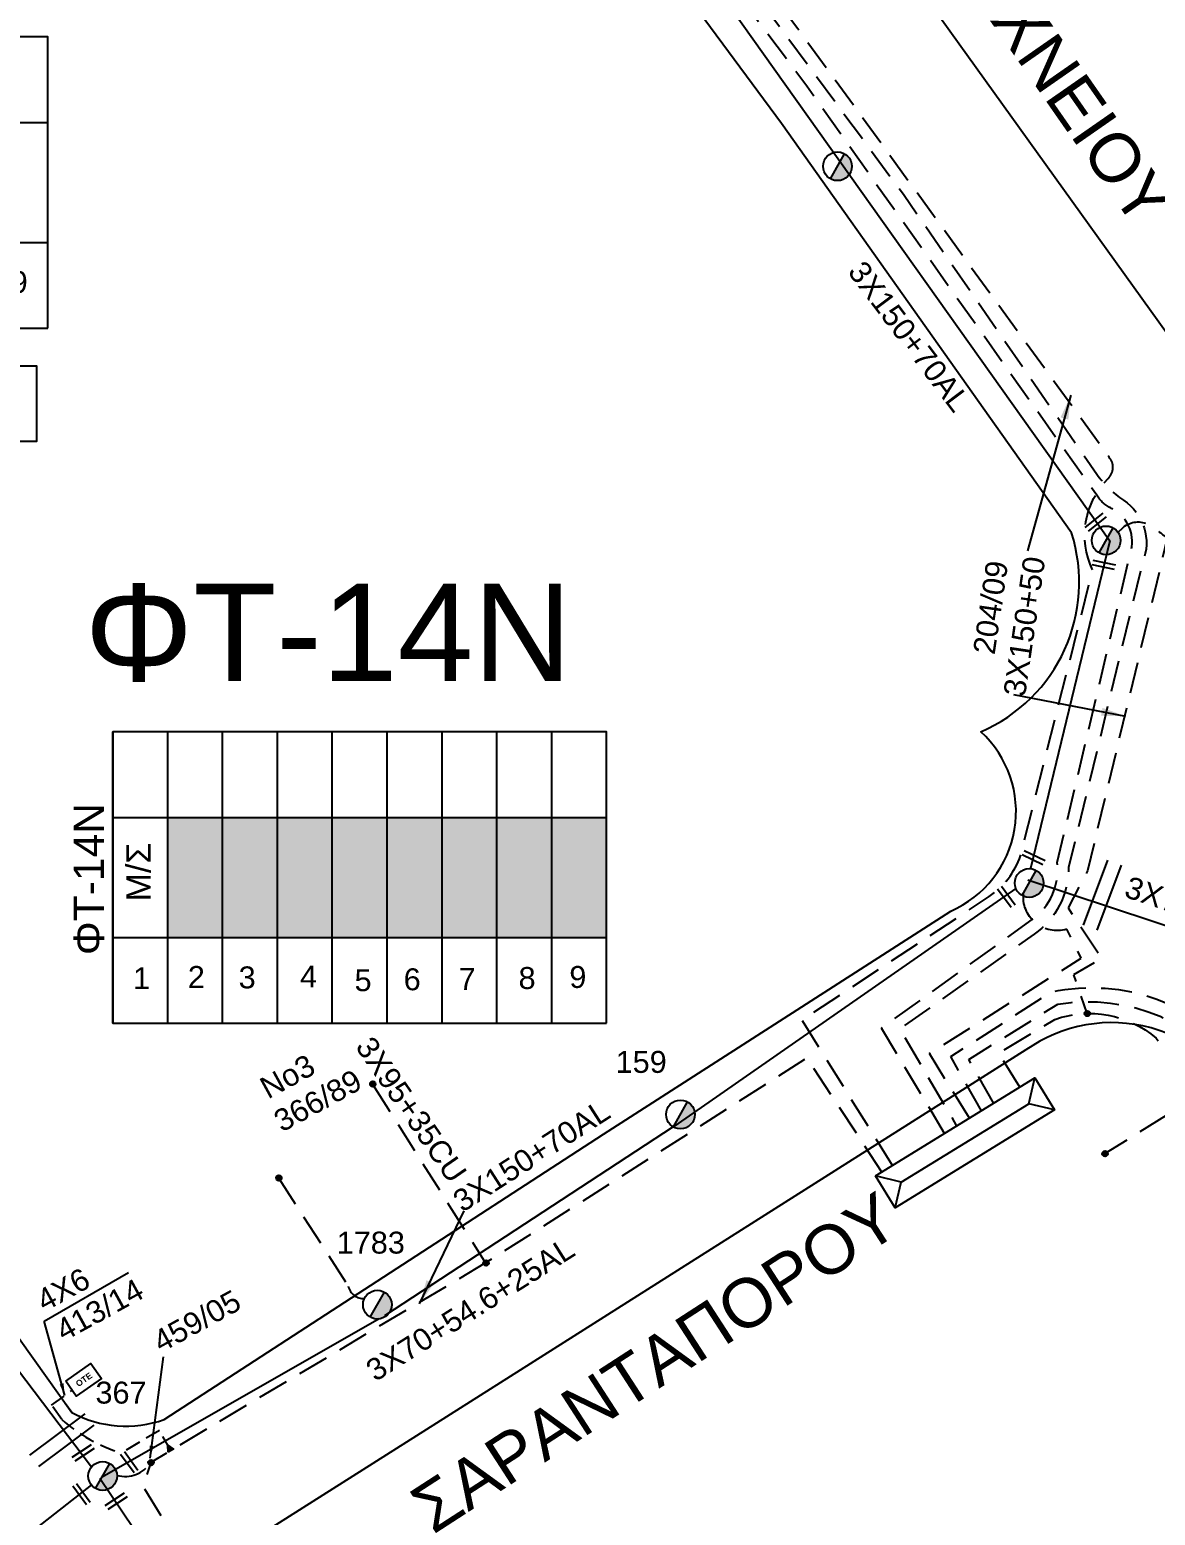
# Model space of a CAD drawing. Header units: millimetres. Extents: x 938 to 3112, y 793 to 1825.
# Drawn here: x 2469.4 to 2561.8, y 1006.4 to 1128.3 of the extents above; entities that cross this region are included whole.
import ezdxf
from ezdxf.enums import TextEntityAlignment as Align

# ---------------------------------------------------------------- set-up
doc = ezdxf.new("R2010")
doc.units = ezdxf.units.MM
doc.linetypes.add('DASHED', pattern=[19.05, 12.7, -6.35])
for name, color, linetype in [('Pillar OTE', 7, 'Continuous'), ('Ασφαλειοκιβώτια Χ.Τ 9 αναχωρήσεων', 7, 'Continuous'), ('Γέφυρες Εναερίου Δικτύου', 7, 'Continuous'), ('Επιγραφές - Σχήματα', 7, 'Continuous'), ('Καλώδια ΧΤ   3x150+50AL', 7, 'DASHED'), ('Καλώδια ΧΤ   3x150+70AL', 7, 'DASHED'), ('Καλώδια ΧΤ   3x150AL+50CU', 7, 'DASHED'), ('Καλώδια ΧΤ   3x95+35CU', 7, 'DASHED'), ('Μηχανική τομή', 7, 'Continuous'), ('Στύλος ΦΜ', 7, 'Continuous'), ('Στύλος ΦΜ @ 1', 7, 'Continuous'), ('Συνδέσεις', 7, 'Continuous'), ('Συνεστραμμένα ΧΤ   3x70+54.6+25AL', 7, 'SYN_LINE'), ('Τομή', 7, 'Continuous'), ('Υποσταθμός πόλεως', 7, 'Continuous'), ('Υπόβαθρο ΔΕΗ', 7, 'Continuous'), ('Υπόγεια καλώδια Παροχών ΧΤ   4x6', 7, 'DASHED')]:
    doc.layers.add(name, color=color, linetype=linetype)
doc.styles.get("Standard").update_dxf_attribs({"font": 'arial.ttf'})
doc.linetypes.add('SYN_LINE', pattern='A,0.5,-0.0001,["/\\/\\/\\/",Standard,S=0.1,R=0,X=0,Y=-0.05],-0.25', length=0.7501)
doc.dimstyles.new('ISO-25', dxfattribs={"dimtxt": 2.5, "dimasz": 2.5, "dimexe": 1.25, "dimexo": 0.625, "dimtad": 1, "dimtxsty": 'Standard', "dimcen": 2.5, "dimaunit": 2, "dimazin": 0, "dimtfac": 1, "dimtmove": 0, "dimatfit": 3, "dimfxl": 1, "dimarcsym": 0})

# ---------------------------------------------------------------- blocks, each defined once
blk = doc.blocks.new('ΑΣΦΑΛΕΙΟΚΙΒΩΤΙΟ ΥΠΟΣΤΑΘΜΟΥ 9 ΑΝΑΧΩΡΗΣΕΩΝ')
at = {"layer": 'Ασφαλειοκιβώτια Χ.Τ 9 αναχωρήσεων', "ltscale": 40}
for p, q in [((-23.8, 40.36), (24.02, 40.36)), ((-9.72, 40.36), (-9.72, -40.64)), ((9.94, 40.36), (9.94, -40.64)), ((-23.8, 31.36), (24.02, 31.36)), ((-23.8, 22.36), (24.02, 22.36)), ((-23.8, 13.36), (24.02, 13.36)), ((-23.8, 4.36), (24.02, 4.36)), ((-23.8, -4.64), (24.02, -4.64)), ((-23.8, -13.64), (24.02, -13.64)), ((-23.8, -22.64), (24.02, -22.64)), ((-23.8, -31.64), (24.02, -31.64))]:
    blk.add_line(p, q, dxfattribs=at)
at = {"layer": 'Ασφαλειοκιβώτια Χ.Τ 9 αναχωρήσεων'}
blk.add_lwpolyline([(-23.8, -40.64), (24.02, -40.64), (24.02, 40.36), (-23.8, 40.36)], close=True, dxfattribs=at)
for s, p in [('1', (-18.22, 37.06)), ('2', (-18.02, 28.07)), ('3', (-18.09, 19.73)), ('4', (-17.94, 9.66)), ('5', (-18.55, 0.71)), ('6', (-18.4, -7.35)), ('7', (-18.34, -16.37)), ('8', (-18.19, -26.2)), ('9', (-18.02, -34.53))]:
    blk.add_text(s, height=3.6, rotation=270, dxfattribs=at).set_placement(p)
at = {"layer": 'Ασφαλειοκιβώτια Χ.Τ 9 αναχωρήσεων', "ltscale": 40}
for tag, height, p in [('ΟΝΟΜΑ', 5, (-0.16, 44.31)), ('ΚΕΙΜΕΝΟ 1', 2, (17.06, 35.59)), ('ΚΕΙΜΕΝΟ 2', 2, (17.06, 26.88)), ('ΚΕΙΜΕΝΟ 3', 2, (17.06, 17.69)), ('ΚΕΙΜΕΝΟ 4', 2, (17.06, 8.71)), ('ΚΕΙΜΕΝΟ 5', 2, (17.06, -0.13)), ('ΚΕΙΜΕΝΟ 6', 2, (17.06, -9.05)), ('ΚΕΙΜΕΝΟ 7', 2, (17.06, -18.13)), ('ΚΕΙΜΕΝΟ 8', 2, (17.06, -26.85)), ('ΚΕΙΜΕΝΟ 9', 2, (17.06, -35.99)), ('ΣΧ', 2, (-0.1, -42.64))]:
    blk.add_attdef(tag, text='', height=height, dxfattribs=at).set_placement(p, align=Align.MIDDLE_CENTER)
blk = doc.blocks.new('ΥΠΑΡΧΩΝ ΤΣΙΜΕΝΤΕΝΙΟΣ ΣΤΥΛΟΣ')
at = {"layer": 'Στύλος ΦΜ'}
blk.add_hatch(color=256, dxfattribs=at).paths.add_polyline_path([(-1.29, -2.28, 0.574793), (2.62, 0, 0.268822), (1.3, 2.27)])
blk.add_line((-1.29, -2.28), (1.3, 2.27), dxfattribs=at)
blk.add_circle((0, 0), 2.62, dxfattribs=at)
at = {"layer": 'Στύλος ΦΜ', "flags": 4}
for tag, p in [('ΑΡΙΘΜΟΣ', (-4.68, 8.05)), ('ΤΥΠΟΣ', (-4.91, 3.03))]:
    blk.add_attdef(tag, p, '', height=4, dxfattribs=at)
blk = doc.blocks.new('ΤΟΜΗ')
at = {"layer": 'Τομή', "ltscale": 40}
for p, q in [((-5.68, 0), (5.68, 0)), ((5.68, -2.33), (-5.68, -2.33))]:
    blk.add_line(p, q, dxfattribs=at)
blk = doc.blocks.new('ΜΗΧΑΝΙΚΗ ΤΟΜΗ')
at = {"layer": 'Μηχανική τομή', "ltscale": 40}
for p, q in [((-1.89, 0.78), (1.89, 0.78)), ((1.89, 0), (-1.89, 0))]:
    blk.add_line(p, q, dxfattribs=at)
blk = doc.blocks.new('_ΣΥΝΔΕΣΗ')
at = {"layer": 'Συνδέσεις', "linetype": 'SYN_LINE', "ltscale": 40}
blk.add_hatch(color=256, dxfattribs=at).paths.add_polyline_path([(0.5, -0.01, 1), (-0.5, -0.01, 1)])
at = {"layer": 'Συνδέσεις'}
blk.add_circle((0, -0.01), 0.5, dxfattribs=at)
blk = doc.blocks.new('PILLAR ΟΤΕ')
at = {"layer": 'Pillar OTE', "ltscale": 40}
blk.add_lwpolyline([(-3.31, 2.02), (3.39, 2.02), (3.39, -1.99), (-3.31, -1.99)], close=True, dxfattribs=at)
at = {"layer": 'Pillar OTE', "insert": (-1.81, 0.71), "char_height": 1.3575, "width": 109.961, "attachment_point": 1}
blk.add_mtext('{\\fArial|b1|i0|c161|p34;OTE}', dxfattribs=at)

msp = doc.modelspace()

# ---------------------------------------------------------------- hatches: boundary and pattern name
at = {"layer": 'Pillar OTE', "ltscale": 40}
h = msp.add_hatch(color=256, dxfattribs=at)
h.dxf.hatch_style = 1
h.paths.add_polyline_path([(2481.21, 1011.84), (2480.75, 1012.17), (2480.79, 1011.6)])
at = {"layer": 'Ασφαλειοκιβώτια Χ.Τ 9 αναχωρήσεων'}
for color, points in [(85, [(2480.75, 1053.85), (2485.25, 1053.85), (2485.25, 1063.67), (2480.75, 1063.67)]), (173, [(2485.25, 1063.67), (2485.25, 1053.85), (2489.75, 1053.85), (2489.75, 1063.67)]), (1, [(2489.75, 1063.67), (2489.75, 1053.85), (2494.25, 1053.85), (2494.25, 1063.67)]), (30, [(2494.25, 1063.67), (2494.25, 1053.85), (2498.75, 1053.85), (2498.75, 1063.67)]), (5, [(2498.75, 1063.67), (2498.75, 1053.85), (2503.25, 1053.85), (2503.25, 1063.67)]), (27, [(2503.25, 1063.67), (2503.25, 1053.85), (2507.75, 1053.85), (2507.75, 1063.67)]), (6, [(2507.75, 1063.67), (2507.75, 1053.85), (2512.25, 1053.85), (2512.25, 1063.67)]), (151, [(2512.25, 1063.67), (2512.25, 1053.85), (2516.75, 1053.85), (2516.75, 1063.67)])]:
    msp.add_hatch(color=color, dxfattribs=at).paths.add_polyline_path(points)
at = {"layer": 'Ασφαλειοκιβώτια Χ.Τ 9 αναχωρήσεων', "lineweight": 30}
msp.add_hatch(color=85, dxfattribs=at).paths.add_polyline_path([(2480.75, 1063.67), (2480.75, 1053.85), (2485.25, 1053.85), (2485.25, 1063.67)])

# ---------------------------------------------------------------- linework, layer by layer
at = {"layer": 'Pillar OTE', "ltscale": 40}
msp.add_lwpolyline([(2480.79, 1011.6), (2480.75, 1012.17), (2481.21, 1011.84), (2480.79, 1011.6)], dxfattribs=at)
at = {"layer": 'Γέφυρες Εναερίου Δικτύου', "color": 1, "linetype": 'DASHED', "ltscale": 0.2, "flags": 128}
for points in [[(2558.7, 1087.08), (2559.14, 1087.48, -0.330058), (2561.25, 1087.68, -0.040748), (2562.75, 1086.59), (2556.2, 1059.29), (2554.61, 1056.27), (2557.37, 1052.13), (2555.06, 1050.76), (2556.16, 1047.6)], [(2550.66, 1041.55), (2548.93, 1044.35), (2553.53, 1047.11, -0.266678), (2561.84, 1045.58), (2565.46, 1040.93), (2557.61, 1036.09)]]:
    msp.add_lwpolyline(points, format="xyb", dxfattribs=at)
at = {"layer": 'Γέφυρες Εναερίου Δικτύου', "color": 30, "linetype": 'DASHED', "ltscale": 0.2, "flags": 128}
msp.add_lwpolyline([(2546.51, 1039), (2543.24, 1044.31), (2555.69, 1052.14), (2554.5, 1054.51, -0.540274), (2550.96, 1057.49, -0.540274)], format="xyb", dxfattribs=at)
msp.add_lwpolyline([(2489.84, 1034.11), (2495.55, 1025.21)], dxfattribs=at)
at = {"layer": 'Γέφυρες Εναερίου Δικτύου', "color": 30, "linetype": 'DASHED', "ltscale": 0.2}
msp.add_arc((2496.83, 1025.51), 1.31, 193.2621, 272.5287, dxfattribs=at)
at = {"layer": 'Επιγραφές - Σχήματα', "color": 190}
msp.add_lwpolyline([(2434.5, 1094.55), (2470.01, 1094.55), (2470.01, 1100.72), (2434.5, 1100.72)], close=True, dxfattribs=at)
at = {"layer": 'Καλώδια ΧΤ   3x150+50AL', "color": 7, "linetype": 'DASHED', "ltscale": 0.2}
msp.add_lwpolyline([(2472.87, 1014.86), (2472.29, 1015.67)], dxfattribs=at)
at = {"layer": 'Καλώδια ΧΤ   3x150+70AL', "color": 151, "linetype": 'DASHED', "ltscale": 0.2, "flags": 128}
msp.add_lwpolyline([(2482.77, 1174.44), (2477.88, 1171.96), (2480.93, 1165.78), (2491.65, 1170.98, -0.433916), (2493.34, 1174.49, -0.632185), (2499, 1171.1, 0.193184), (2499.3, 1170.07), (2522.21, 1140.42), (2541.1, 1114.83), (2556.97, 1091.86, 0.096468), (2559.15, 1089.72, -0.358283), (2560.73, 1084.64), (2554.65, 1059.58, -0.249108), (2551.82, 1054.1), (2540.82, 1046.33), (2545.47, 1038.36)], format="xyb", dxfattribs=at)
at = {"layer": 'Καλώδια ΧΤ   3x150+70AL', "color": 5, "linetype": 'DASHED', "ltscale": 0.2, "flags": 128}
msp.add_lwpolyline([(2540.21, 1035.12), (2532.78, 1047.06), (2548.14, 1057.19, 0.159768), (2550.71, 1060.53), (2556.63, 1083.99, -0.318065), (2557.91, 1091.51, 0.396286), (2557.97, 1093.25), (2532.45, 1128.39), (2500.89, 1170.6, 0.876078), (2496.55, 1172.11)], format="xyb", dxfattribs=at)
at = {"layer": 'Καλώδια ΧΤ   3x150+70AL', "color": 6, "linetype": 'DASHED', "ltscale": 0.2, "flags": 128}
msp.add_lwpolyline([(2544.48, 1037.74), (2539.31, 1046.39), (2551.66, 1055.3, 0.271883), (2553.72, 1059.98), (2559.79, 1085.64, 0.351321), (2558.17, 1089.04, -0.14263), (2556.96, 1090.13), (2533.18, 1123.69), (2520.37, 1140.79), (2497.77, 1170.85)], format="xyb", dxfattribs=at)
at = {"layer": 'Καλώδια ΧΤ   3x150+70AL', "color": 173, "linetype": 'DASHED', "ltscale": 0.2, "flags": 128}
msp.add_lwpolyline([(2548.51, 1040.22), (2546.46, 1043.81), (2553.78, 1048.37, -0.284862), (2568.76, 1042.09), (2569.71, 1040.68), (2599.36, 1056.44), (2610.99, 1062.54, -0.699628), (2609.73, 1065.85), (2607.42, 1069.87), (2616.28, 1075.51)], format="xyb", dxfattribs=at)
at = {"layer": 'Καλώδια ΧΤ   3x150+70AL', "color": 85, "linetype": 'DASHED', "ltscale": 0.2, "flags": 128}
msp.add_lwpolyline([(2547.51, 1039.61), (2544.98, 1044.06), (2553.25, 1049.37, -0.285178), (2568.94, 1043.69), (2570.24, 1041.93), (2582, 1048.42)], format="xyb", dxfattribs=at)
at = {"layer": 'Καλώδια ΧΤ   3x150AL+50CU', "color": 27, "linetype": 'DASHED', "ltscale": 0.2, "flags": 128}
msp.add_lwpolyline([(2506.83, 1027.12), (2479.35, 1010.75), (2478.73, 1008.78), (2484.33, 999.59), (2482.73, 997.16), (2481.38, 996.13), (2483.99, 992.68), (2482.68, 992.29), (2481.25, 994.18), (2475.06, 990.66), (2471.8, 994.11), (2470.94, 993.57), (2441.05, 1033.8)], dxfattribs=at)
at = {"layer": 'Καλώδια ΧΤ   3x150AL+50CU', "color": 27, "linetype": 'DASHED', "ltscale": 0.2}
msp.add_arc((2477.23, 1012.15), 2.55, 255.5813, 326.5119, dxfattribs=at)
at = {"layer": 'Καλώδια ΧΤ   3x95+35CU', "color": 27, "linetype": 'DASHED', "ltscale": 0.2, "flags": 128}
msp.add_lwpolyline([(2539.34, 1034.58), (2533.18, 1043.94), (2506.83, 1027.12), (2497.44, 1041.99)], dxfattribs=at)
at = {"layer": 'Συνεστραμμένα ΧΤ   3x70+54.6+25AL', "color": 1, "linetype": 'SYN_LINE', "ltscale": 20, "flags": 128}
msp.add_lwpolyline([(2495.25, 1171.62), (2526.99, 1130.03), (2558.03, 1086.38), (2558.03, 1086.38)], dxfattribs=at)
at = {"layer": 'Συνεστραμμένα ΧΤ   3x70+54.6+25AL', "color": 30, "linetype": 'SYN_LINE', "ltscale": 20, "flags": 128}
for points in [[(2558.03, 1086.38), (2551.54, 1059.48)], [(2550.33, 1057.86), (2523.26, 1038.99), (2522.26, 1038.33)], [(2522.21, 1038.3), (2498.52, 1022.77)], [(2498.09, 1022.53), (2475.36, 1009.54)], [(2474.5, 1008.9), (2446.67, 987.1)], [(2489.05, 988.84), (2475.19, 1009.44)]]:
    msp.add_lwpolyline(points, dxfattribs=at)
at = {"layer": 'Συνεστραμμένα ΧΤ   3x70+54.6+25AL', "color": 85, "linetype": 'SYN_LINE', "ltscale": 20, "flags": 128}
for points in [[(2474.49, 1010.36), (2447.71, 1045.71), (2432.34, 1067.91)], [(2551.32, 1058.55), (2582, 1048.42)]]:
    msp.add_lwpolyline(points, dxfattribs=at)
at = {"layer": 'Συνεστραμμένα ΧΤ   3x70+54.6+25AL', "color": 30, "linetype": 'SYN_LINE', "ltscale": 20, "flags": 128}
msp.add_lwpolyline([(2551.32, 1058.55), (2551.32, 1058.55)], close=True, dxfattribs=at)
at = {"layer": 'Υποσταθμός πόλεως', "linetype": 'Continuous', "ltscale": 40}
msp.add_lwpolyline([(2538.82, 1034.26), (2551.88, 1042.3), (2553.49, 1039.68), (2540.43, 1031.65)], close=True, dxfattribs=at)
for points in [[(2551.38, 1040.19), (2551.88, 1042.3)], [(2540.93, 1033.76), (2551.38, 1040.19)], [(2553.49, 1039.68), (2551.38, 1040.19)], [(2540.93, 1033.76), (2538.82, 1034.26)], [(2540.43, 1031.65), (2540.93, 1033.76)]]:
    msp.add_lwpolyline(points, dxfattribs=at)
at = {"layer": 'Υπόβαθρο ΔΕΗ', "flags": 128}
for points in [[(2514.47, 1184.13), (2512.49, 1172.36), (2543.52, 1130.18), (2572.09, 1090.39), (2576.74, 1092.85), (2585.12, 1130), (2597.31, 1183.91), (2600.61, 1198.5), (2596.85, 1201.95), (2553.42, 1192.39), (2514.47, 1184.13)], [(2514.47, 1184.13), (2512.49, 1172.36), (2543.52, 1130.18), (2572.09, 1090.39), (2576.74, 1092.85), (2585.12, 1130), (2597.31, 1183.91), (2600.61, 1198.5), (2596.85, 1201.95), (2553.42, 1192.39), (2514.47, 1184.13)], [(2470.6, 1022.35), (2477.54, 1026.33)]]:
    msp.add_lwpolyline(points, dxfattribs=at)
for points in [[(2398.3, 1124.67), (2419.51, 1090.01), (2424.49, 1081.25), (2444.8, 1053.67), (2459.02, 1034.29), (2472.87, 1014.86, 0.213736), (2480.45, 1014.27), (2516.5, 1037.7), (2544.98, 1056, 0.544418), (2547.45, 1070.71, 0.385819), (2554.89, 1087.04), (2531.09, 1120.62), (2506.42, 1154.07), (2494.8, 1170.01), (2459.91, 1153.33), (2426.16, 1137.74), (2398.3, 1124.67)], [(2398.3, 1124.67), (2419.51, 1090.01), (2424.49, 1081.25), (2444.8, 1053.67), (2459.02, 1034.29), (2472.87, 1014.86, 0.213736), (2480.45, 1014.27), (2516.5, 1037.7), (2544.98, 1056, 0.544418), (2547.45, 1070.71, 0.385819), (2554.89, 1087.04), (2531.09, 1120.62), (2506.42, 1154.07), (2494.8, 1170.01), (2459.91, 1153.33), (2426.16, 1137.74), (2398.3, 1124.67)], [(2551.14, 1044.6), (2488.24, 1004.75, 0.391239), (2486.53, 995.14), (2519.14, 951.19), (2593.73, 1001.26), (2621.01, 1018.54, 0.510923), (2622.86, 1023.27), (2603.75, 1053.42, 0.250103), (2595.45, 1053.57, -0.011728), (2569.32, 1039.59, 0.474115), (2551.14, 1044.6, 4.058174)], [(2551.14, 1044.6), (2488.24, 1004.75, 0.391239), (2486.53, 995.14), (2519.14, 951.19), (2593.73, 1001.26), (2621.01, 1018.54, 0.510923), (2622.86, 1023.27), (2603.75, 1053.42, 0.250103), (2595.45, 1053.57, -0.011728), (2569.32, 1039.59, 0.474115), (2551.14, 1044.6, 4.058174)]]:
    msp.add_lwpolyline(points, format="xyb", dxfattribs=at)
at = {"layer": 'Υπόγεια καλώδια Παροχών ΧΤ   4x6', "color": 27, "linetype": 'DASHED', "ltscale": 0.1}
msp.add_lwpolyline([(2480.98, 1011.79), (2480.07, 1013.37), (2476.92, 1011.53, -0.105369), (2472.06, 1014.27), (2471.21, 1015.46), (2472.88, 1016.65)], format="xyb", dxfattribs=at)

# ---------------------------------------------------------------- block references
at = {"layer": 'Pillar OTE', "xscale": 0.375, "yscale": 0.375, "zscale": 0.375, "rotation": 34.91692783484422}
msp.add_blockref('PILLAR ΟΤΕ', (2473.84, 1017.51), dxfattribs=at)
at = {"layer": 'Ασφαλειοκιβώτια Χ.Τ 9 αναχωρήσεων', "xscale": 0.5, "yscale": 0.5, "zscale": 0.5, "rotation": 90}
for p, values in [((2450.6, 1115.73), {'ΟΝΟΜΑ': 'ΦΤ-62'}), ((2496.43, 1058.7), {'ΟΝΟΜΑ': 'ΦΤ-14Ν'})]:
    msp.add_blockref('ΑΣΦΑΛΕΙΟΚΙΒΩΤΙΟ ΥΠΟΣΤΑΘΜΟΥ 9 ΑΝΑΧΩΡΗΣΕΩΝ', p, dxfattribs=at).add_auto_attribs(values)
at = {"layer": 'Μηχανική τομή'}
for p, xscale, yscale, zscale, rotation in [((2556.75, 1088.06), 0.4999999999998672, 0.4999999999998672, 0.4999999999998672, 218.7756453923402), ((2557.58, 1084.61), 0.4999999999997478, 0.4999999999997478, 0.4999999999997478, 168.6996947120458), ((2551.87, 1060.55), 0.4999999999997568, 0.4999999999997568, 0.4999999999997568, 154.1321321215138), ((2549.7, 1057.28), 0.4999999999997174, 0.4999999999997174, 0.4999999999997174, 126.3420224381567), ((2473.7, 1011.7), 0.4999999999997703, 0.4999999999997703, 0.4999999999997703, 213.6143585058849), ((2477.75, 1010.88), 0.4999999999997174, 0.4999999999997174, 0.4999999999997174, 126.3420224381567), ((2473.83, 1008.26), 0.4999999999997174, 0.4999999999997174, 0.4999999999997174, 126.3420224381567), ((2476.41, 1007.73), 0.4999999999997703, 0.4999999999997703, 0.4999999999997703, 213.6143585058849)]:
    msp.add_blockref('ΜΗΧΑΝΙΚΗ ΤΟΜΗ', p, dxfattribs=dict(at, xscale=xscale, yscale=yscale, zscale=zscale, rotation=rotation))
at = {"layer": 'Στύλος ΦΜ @ 1', "ltscale": 40, "xscale": 0.4499999999998181, "yscale": 0.4499999999998181, "zscale": 0.4499999999998181}
for p in [(2535.69, 1117.12), (2535.69, 1117.12), (2557.73, 1086.42), (2557.73, 1086.42), (2551.42, 1058.3), (2551.42, 1058.3)]:
    msp.add_blockref('ΥΠΑΡΧΩΝ ΤΣΙΜΕΝΤΕΝΙΟΣ ΣΤΥΛΟΣ', p, dxfattribs=at)
at = {"layer": 'Στύλος ΦΜ @ 1', "ltscale": 40}
ref = msp.add_blockref('ΥΠΑΡΧΩΝ ΤΣΙΜΕΝΤΕΝΙΟΣ ΣΤΥΛΟΣ', (2522.81, 1039.31), dxfattribs=dict(at, xscale=0.4499999999998181, yscale=0.4499999999998181, zscale=0.4499999999998181))
ref.add_attrib('ΤΥΠΟΣ', '159', (2517.49, 1042.72), dxfattribs={"layer": 'Στύλος ΦΜ', "height": 1.8, "flags": 4})
ref = msp.add_blockref('ΥΠΑΡΧΩΝ ΤΣΙΜΕΝΤΕΝΙΟΣ ΣΤΥΛΟΣ', (2522.81, 1039.31), dxfattribs=dict(at, xscale=0.4499999999998181, yscale=0.4499999999998181, zscale=0.4499999999998181))
ref.add_attrib('ΤΥΠΟΣ', '159', (2517.49, 1042.72), dxfattribs={"layer": 'Στύλος ΦΜ', "height": 1.8, "flags": 4})
ref = msp.add_blockref('ΥΠΑΡΧΩΝ ΤΣΙΜΕΝΤΕΝΙΟΣ ΣΤΥΛΟΣ', (2497.95, 1023.7), dxfattribs=dict(at, xscale=0.4499999999998181, yscale=0.4499999999998181, zscale=0.4499999999998181))
ref.add_attrib('ΤΥΠΟΣ', '1783', (2494.61, 1027.89), dxfattribs={"layer": 'Στύλος ΦΜ', "height": 1.8, "flags": 4})
ref = msp.add_blockref('ΥΠΑΡΧΩΝ ΤΣΙΜΕΝΤΕΝΙΟΣ ΣΤΥΛΟΣ', (2497.95, 1023.7), dxfattribs=dict(at, xscale=0.4499999999998181, yscale=0.4499999999998181, zscale=0.4499999999998181))
ref.add_attrib('ΤΥΠΟΣ', '1783', (2494.61, 1027.89), dxfattribs={"layer": 'Στύλος ΦΜ', "height": 1.8, "flags": 4})
ref = msp.add_blockref('ΥΠΑΡΧΩΝ ΤΣΙΜΕΝΤΕΝΙΟΣ ΣΤΥΛΟΣ', (2475.41, 1009.64), dxfattribs=dict(at, xscale=0.4499999999998181, yscale=0.4499999999998181, zscale=0.4499999999998181))
ref.add_attrib('ΤΥΠΟΣ', '367', (2474.82, 1015.58), dxfattribs={"layer": 'Στύλος ΦΜ', "height": 1.8, "flags": 4})
ref = msp.add_blockref('ΥΠΑΡΧΩΝ ΤΣΙΜΕΝΤΕΝΙΟΣ ΣΤΥΛΟΣ', (2475.41, 1009.64), dxfattribs=dict(at, xscale=0.4499999999998181, yscale=0.4499999999998181, zscale=0.4499999999998181))
ref.add_attrib('ΤΥΠΟΣ', '367', (2474.82, 1015.58), dxfattribs={"layer": 'Στύλος ΦΜ', "height": 1.8, "flags": 4})
at = {"layer": 'Συνδέσεις', "xscale": 0.4500000000000455, "yscale": 0.4500000000000455, "zscale": 0.4500000000000455}
for p in [(2556.19, 1047.59), (2497.57, 1041.81), (2557.64, 1036.09), (2489.87, 1034.1), (2506.86, 1027.12), (2479.38, 1010.74)]:
    msp.add_blockref('_ΣΥΝΔΕΣΗ', p, dxfattribs=at)
at = {"layer": 'Τομή'}
for p, xscale, yscale, zscale, rotation in [((2556.87, 1057.51), 0.4999999999999895, 0.4999999999999895, 0.4999999999999895, 69.55120428118883), ((2556.87, 1057.51), 0.4999999999999895, 0.4999999999999895, 0.4999999999999895, 69.55120428118883), ((2471.71, 1013.04), 0.4999999999999967, 0.4999999999999967, 0.4999999999999967, 36.84651156403738), ((2471.71, 1013.04), 0.4999999999999967, 0.4999999999999967, 0.4999999999999967, 36.84651156403738)]:
    msp.add_blockref('ΤΟΜΗ', p, dxfattribs=dict(at, xscale=xscale, yscale=yscale, zscale=zscale, rotation=rotation))

# ---------------------------------------------------------------- texts
at = {"layer": 'Επιγραφές - Σχήματα', "linetype": 'DASHED', "ltscale": 0.2, "attachment_point": 1}
for s, insert, char_height, width, rotation in [('ΠΟΛΥΤΕΧΝΕΙΟΥ', (2538.29, 1150.31), 4, 48.5909, 304.8354), ('204/09', (2546.8, 1077.24), 1.8, 10.8079, 81.6168), ('Μ/Σ', (2477.36, 1056.79), 2, 4.1338, 90), ('Νο3', (2488.11, 1042.11), 1.8, 10.8079, 28.7787), ('366/89', (2489.25, 1039.39), 1.8, 10.8079, 28.7787), ('ΣΑΡΑΝΤΑΠΟΡΟΥ', (2500.33, 1008.15), 4, 48.5909, 32.9125), ('4Χ6', (2469.77, 1024.66), 1.8, 10.8079, 28.7787), ('413/14', (2471.35, 1022.22), 1.8, 10.8079, 28.7787), ('459/05', (2479.33, 1021.3), 1.8, 10.8079, 28.7787)]:
    msp.add_mtext(s, dxfattribs=dict(at, insert=insert, char_height=char_height, width=width, rotation=rotation))
at = {"layer": 'Επιγραφές - Σχήματα', "linetype": 'DASHED', "ltscale": 0.2, "insert": (2473.92, 1082.87), "char_height": 8, "width": 24.9768, "attachment_point": 1}
msp.add_mtext('ΦΤ-14Ν', dxfattribs=at)
at = {"layer": 'Καλώδια ΧΤ   3x150+50AL', "linetype": 'DASHED', "ltscale": 0.2, "insert": (2549.29, 1073.79), "char_height": 1.8, "width": 10.8079, "attachment_point": 1, "rotation": 81.6168}
msp.add_mtext('3Χ150+50', dxfattribs=at)
at = {"layer": 'Καλώδια ΧΤ   3x150+70AL', "ltscale": 0.2}
for rotation, p in [(306.9561, (2541.58, 1103.16)), (32.7176, (2510.58, 1035.93))]:
    msp.add_text('3X150+70AL', height=1.8, rotation=rotation, dxfattribs=at).set_placement(p, align=Align.MIDDLE)
at = {"layer": 'Καλώδια ΧΤ   3x95+35CU', "ltscale": 0.2}
msp.add_text('3X95+35CU', height=1.8, rotation=304.619, dxfattribs=at).set_placement((2500.74, 1039.71), align=Align.MIDDLE)
at = {"layer": 'Συνεστραμμένα ΧΤ   3x70+54.6+25AL', "ltscale": 20}
for rotation, p in [(341.7005, (2568.69, 1054.98)), (32.342, (2505.56, 1023.33))]:
    msp.add_text('3X70+54.6+25AL', height=1.8, rotation=rotation, dxfattribs=at).set_placement(p, align=Align.MIDDLE)

# ---------------------------------------------------------------- leaders
at = {"layer": 'Επιγραφές - Σχήματα', "ltscale": 40}
for points, override in [([(2554.85, 1098.35), (2551.27, 1085.57)], {"dimasz": 2, "dimtad": 0}), ([(2559.34, 1071.98), (2550.15, 1073.74)], {"dimasz": 2, "dimtad": 0}), ([(2501.41, 1023.76), (2505.08, 1031.4)], {"dimasz": 2, "dimtad": 0}), ([(2472.31, 1016.24), (2470.6, 1022.35)], {"dimasz": 1, "dimtad": 0}), ([(2479.3, 1011.11), (2480.41, 1019.42)], {"dimasz": 1, "dimtad": 0})]:
    msp.add_leader(points, dimstyle='ISO-25', override=override, dxfattribs=at)

doc.saveas('drawing.dxf')
